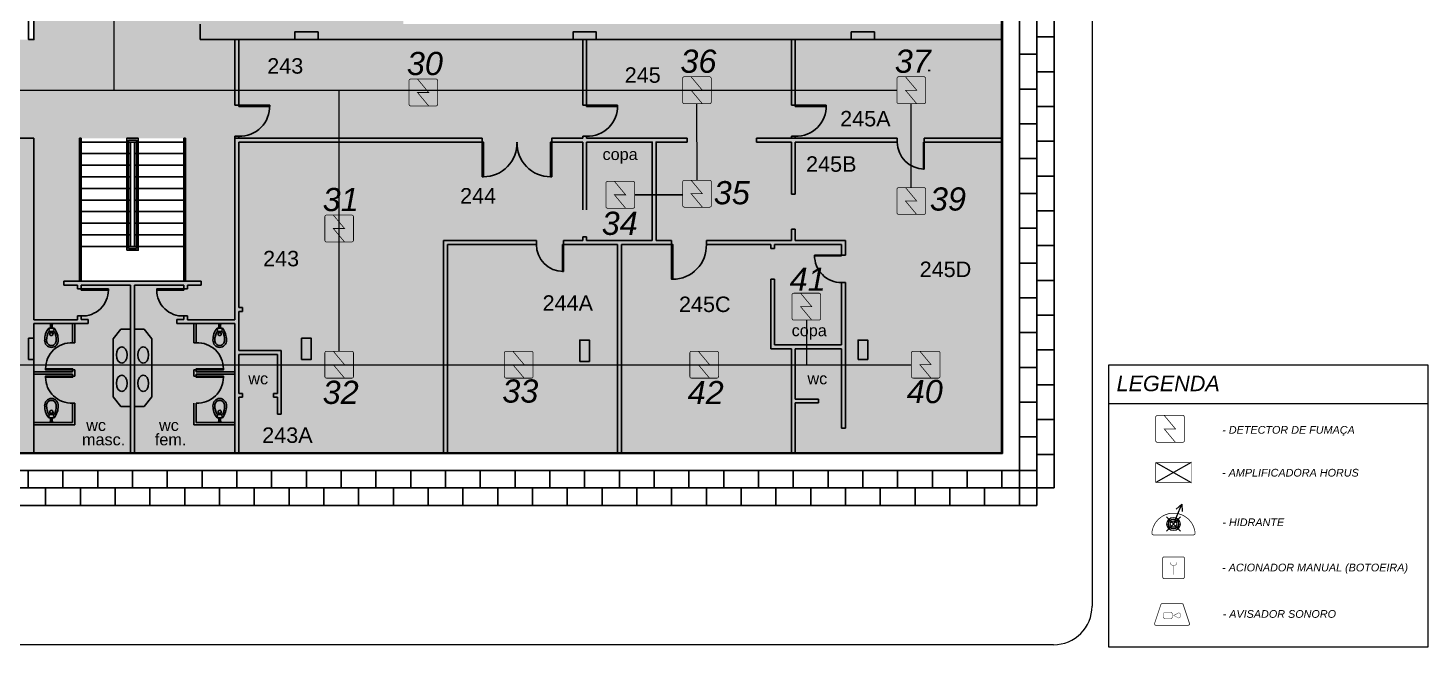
# Model space of a CAD drawing. Header units: metres. Extents: x -331 to 2982, y 362 to 2539.
# Drawn here: x 845.1 to 881.33, y 1847.51 to 1863.52 of the extents above; entities that cross this region are included whole.
import ezdxf
from ezdxf.enums import TextEntityAlignment as Align

# ---------------------------------------------------------------- set-up
doc = ezdxf.new("R2010")
doc.units = ezdxf.units.M
doc.layers.get('0').update_dxf_attribs({"color": 251})
doc.layers.add('_corredores', color=251, linetype='Continuous', plot=False)
doc.layers.add('_salas', color=251, linetype='Continuous', plot=False)
for name, color, linetype in [('ALV', 251, 'Continuous'), ('CX', 251, 'Continuous'), ('Det', 251, 'Continuous'), ('DET. FUMAÇA', 1, 'Continuous'), ('Div', 251, 'Continuous'), ('Est', 251, 'Continuous'), ('Mob', 251, 'Continuous'), ('Pis', 251, 'Continuous'), ('SALAS NOVAS', 7, 'Continuous'), ('Texto_Salas', 251, 'Continuous'), ('vid', 251, 'Continuous'), ('vis', 251, 'Continuous')]:
    doc.layers.add(name, color=color, linetype=linetype)
doc.layers.add('EL-PONTOS', color=251, linetype='Continuous', lineweight=30)
doc.styles.add('DESTAQUE', font='arial.ttf', dxfattribs={"height": 0.4})
doc.styles.get("Standard").update_dxf_attribs({"font": 'arial.ttf', "height": 0.3})
doc.styles.add('X3G_ENTITY_1416B919', font='arial.ttf', dxfattribs={"height": 0.6})
doc.styles.add('X3G_ENTITY_1416B923', font='arial.ttf', dxfattribs={"height": 0.6})
doc.styles.add('X3G_ENTITY_1416B92D', font='arial.ttf', dxfattribs={"height": 0.6})
doc.styles.add('X3G_ENTITY_1416B937', font='arial.ttf', dxfattribs={"height": 0.6})
doc.styles.add('X3G_ENTITY_1416B941', font='arial.ttf', dxfattribs={"height": 0.6})
doc.styles.add('X3G_ENTITY_1416B94B', font='arial.ttf', dxfattribs={"height": 0.6})
doc.styles.add('X3G_ENTITY_1416B955', font='arial.ttf', dxfattribs={"height": 0.6})
doc.styles.add('X3G_ENTITY_1416B95F', font='arial.ttf', dxfattribs={"height": 0.6})
doc.styles.add('X3G_ENTITY_1416B969', font='arial.ttf', dxfattribs={"height": 0.6})
doc.styles.add('X3G_ENTITY_1416B97D', font='arial.ttf', dxfattribs={"height": 0.6})
doc.styles.add('X3G_ENTITY_1416B987', font='arial.ttf', dxfattribs={"height": 0.6})
doc.styles.add('X3G_ENTITY_1416B991', font='arial.ttf', dxfattribs={"height": 0.6})

# ---------------------------------------------------------------- blocks, each defined once
blk = doc.blocks.new('Detector de fumaça')
at = {"layer": 'DET. FUMAÇA', "linetype": 'Continuous', "lineweight": 15, "const_width": 0.0187}
blk.add_lwpolyline([(774.599, 539.816), (775.249, 539.816, -0.414214), (775.296, 539.769), (775.296, 539.167, -0.414214), (775.249, 539.12), (774.599, 539.12, -0.414214), (774.553, 539.167), (774.553, 539.769, -0.414214)], format="xyb", close=True, dxfattribs=at)
blk.add_lwpolyline([(774.773, 539.816), (775.064, 539.468), (774.773, 539.468), (775.064, 539.12)], dxfattribs=at)
blk = doc.blocks.new('VASO')
at = {"layer": 'Mob'}
for p, q in [((302.351, 172.465), (302.38, 172.465)), ((302.38, 172.465), (302.38, 172.383)), ((302.411, 172.354), (302.411, 172.494)), ((302.499, 172.354), (302.499, 172.494)), ((302.619, 172.464), (302.609, 172.464)), ((302.619, 172.424), (302.619, 172.464)), ((302.351, 172.383), (302.38, 172.383)), ((302.599, 172.444), (302.499, 172.444)), ((302.599, 172.404), (302.499, 172.404)), ((302.599, 172.444), (302.599, 172.455)), ((302.599, 172.404), (302.599, 172.444)), ((302.599, 172.404), (302.599, 172.393)), ((302.619, 172.383), (302.609, 172.383)), ((302.619, 172.424), (302.619, 172.383))]:
    blk.add_line(p, q, dxfattribs=at)
for centre in [(302.453, 172.486), (302.453, 172.362)]:
    blk.add_circle(centre, 0.00707, dxfattribs=at)
for centre, radius, start, end in [((302.178, 172.42), 0.179, 86.6811, 178.7962), ((302.178, 172.42), 0.129, 86.6811, 178.7962), ((302.205, 172.134), 0.464, 50.6979, 92.0637), ((302.205, 172.134), 0.414, 60.1325, 92.0637), ((302.349, 172.422), 0.043, 86.6811, 178.7962), ((302.609, 172.455), 0.00935, 90, 180), ((302.178, 172.427), 0.179, 181.2038, 273.3189), ((302.178, 172.427), 0.129, 181.2038, 273.3189), ((302.205, 172.713), 0.464, 267.9363, 309.3021), ((302.205, 172.713), 0.414, 267.9363, 299.8675), ((302.349, 172.426), 0.043, 181.2038, 273.3189), ((302.609, 172.393), 0.00935, 180, 270)]:
    blk.add_arc(centre, radius, start, end, dxfattribs=at)

msp = doc.modelspace()

# ---------------------------------------------------------------- hatches: boundary and pattern name
at = {"layer": '_corredores', "transparency": 33554508}
h = msp.add_hatch(color=256, dxfattribs=at)
h.dxf.hatch_style = 1
h.paths.add_polyline_path([(851.609, 1924.544), (870.379, 1924.544), (870.379, 1926.38), (870.189, 1926.38), (870.189, 1926.577), (870.003, 1926.764), (866.304, 1926.765), (866.288, 1926.731), (866.184, 1926.814), (865.422, 1927.574), (863.994, 1927.574), (862.566, 1927.574), (861.756, 1926.765), (861.72, 1926.765), (861.716, 1926.764), (861.703, 1926.763), (861.685, 1926.763), (858.091, 1926.765), (857.744, 1926.418), (857.397, 1926.765), (853.804, 1926.765), (853.788, 1926.731), (853.684, 1926.814), (852.922, 1927.574), (851.494, 1927.574), (849.748, 1927.574), (849.748, 1926.814), (849.608, 1926.814), (849.608, 1929.894), (841.234, 1929.894), (841.234, 1928.054), (840.474, 1928.054), (840.474, 1927.096), (840.756, 1926.814), (840.374, 1926.432), (840.042, 1926.765), (836.434, 1926.765), (836.419, 1926.731), (836.314, 1926.814), (835.553, 1927.574), (834.124, 1927.574), (832.696, 1927.574), (831.886, 1926.765), (831.85, 1926.765), (831.847, 1926.764), (831.833, 1926.763), (831.815, 1926.763), (828.221, 1926.765), (827.874, 1926.418), (827.528, 1926.765), (823.934, 1926.765), (823.918, 1926.731), (823.814, 1926.814), (823.052, 1927.574), (821.624, 1927.574), (820.195, 1927.574), (819.385, 1926.765), (819.35, 1926.765), (819.346, 1926.764), (819.333, 1926.763), (819.315, 1926.763), (815.721, 1926.765), (815.374, 1926.418), (815.027, 1926.765), (811.434, 1926.765), (811.418, 1926.731), (811.314, 1926.814), (810.552, 1927.574), (809.124, 1927.574), (807.695, 1927.574), (806.886, 1926.765), (806.85, 1926.765), (806.846, 1926.764), (806.833, 1926.763), (806.815, 1926.763), (803.221, 1926.765), (802.874, 1926.418), (802.527, 1926.765), (798.934, 1926.765), (798.918, 1926.731), (798.814, 1926.814), (798.052, 1927.574), (796.624, 1927.574), (795.195, 1927.574), (794.386, 1926.765), (794.35, 1926.765), (794.346, 1926.764), (794.333, 1926.763), (794.315, 1926.763), (790.721, 1926.765), (790.374, 1926.418), (790.027, 1926.765), (786.434, 1926.765), (786.418, 1926.731), (786.314, 1926.814), (785.552, 1927.574), (784.124, 1927.574), (782.696, 1927.574), (781.886, 1926.765), (781.85, 1926.765), (781.846, 1926.764), (781.833, 1926.763), (781.815, 1926.763), (778.221, 1926.765), (777.874, 1926.418), (777.527, 1926.765), (773.934, 1926.765), (773.918, 1926.731), (773.814, 1926.814), (773.052, 1927.574), (771.624, 1927.574), (770.196, 1927.574), (769.386, 1926.765), (769.35, 1926.765), (769.347, 1926.764), (769.333, 1926.763), (769.315, 1926.763), (765.615, 1926.764), (765.429, 1926.577), (765.429, 1926.38), (765.239, 1926.38), (765.239, 1924.544), (770.084, 1924.544), (770.084, 1914.631), (770.394, 1914.631), (770.394, 1905.511), (765.009, 1905.511), (765.009, 1910.811), (763.809, 1910.811), (763.809, 1905.511), (755.909, 1905.511), (755.909, 1910.811), (754.809, 1910.811), (754.809, 1905.511), (746.059, 1905.511), (746.059, 1901.896), (748.429, 1901.896), (748.429, 1903.596), (748.029, 1903.596), (748.029, 1903.796), (754.454, 1903.796), (754.454, 1903.596), (754.129, 1903.596), (754.129, 1901.896), (754.454, 1901.896), (754.454, 1901.696), (754.454, 1901.171), (757.954, 1901.171), (757.954, 1903.571), (757.954, 1903.771), (768.009, 1903.771), (768.009, 1903.751), (768.814, 1903.751), (768.814, 1895.791), (767.984, 1895.791), (767.984, 1895.771), (762.344, 1895.771), (761.069, 1895.771), (761.069, 1893.046), (754.154, 1893.046), (752.479, 1893.046), (752.479, 1860.521), (752.479, 1859.096), (752.479, 1857.621), (754.079, 1857.621), (754.079, 1860.546), (753.904, 1860.546), (753.904, 1863.421), (754.169, 1863.421), (754.169, 1887.631), (760.804, 1887.631), (760.804, 1887.721), (768.909, 1887.721), (770.309, 1887.721), (771.909, 1887.721), (773.009, 1887.721), (775.859, 1887.721), (775.859, 1886.621), (777.159, 1886.621), (777.159, 1887.721), (788.759, 1887.721), (788.759, 1886.621), (790.059, 1886.621), (790.059, 1887.721), (802.309, 1887.721), (804.009, 1887.721), (844.959, 1887.721), (844.959, 1887.896), (845.259, 1887.896), (845.259, 1887.543), (845.259, 1863.221), (807.109, 1863.221), (807.109, 1860.671), (807.109, 1860.571), (806.556, 1860.571), (806.556, 1858.751), (806.556, 1855.871), (806.556, 1855.143), (807.956, 1855.143), (807.956, 1857.121), (809.134, 1857.121), (809.134, 1860.671), (845.259, 1860.671), (845.259, 1855.977), (846.384, 1855.977), (846.384, 1856.871), (846.034, 1856.871), (846.034, 1856.971), (846.434, 1856.971), (846.434, 1860.671), (849.184, 1860.671), (849.184, 1856.971), (849.584, 1856.971), (849.584, 1856.871), (849.234, 1856.871), (849.234, 1855.977), (850.459, 1855.977), (850.459, 1860.671), (859.459, 1860.671), (859.459, 1863.221), (849.559, 1863.221), (849.559, 1888.221), (849.659, 1888.221), (849.659, 1887.721), (854.289, 1887.721), (854.289, 1895.621), (859.259, 1895.621), (859.259, 1905.521), (857.359, 1905.521), (857.359, 1905.621), (858.034, 1905.621), (858.034, 1908.221), (853.709, 1908.221), (853.709, 1908.184), (853.609, 1908.184), (853.609, 1910.121), (850.859, 1910.121), (850.86, 1912.861), (849.659, 1912.861), (849.659, 1908.921), (852.409, 1908.921), (852.409, 1903.771), (852.409, 1895.701), (852.409, 1890.371), (849.559, 1890.371), (849.559, 1908.921), (849.559, 1912.961), (852.259, 1912.961), (852.259, 1914.631), (851.609, 1914.631)])
h.paths.add_polyline_path([(845.929, 1914.631), (846.006, 1914.631), (846.006, 1905.511), (844.999, 1905.511), (844.999, 1909.911), (845.009, 1910.811), (843.809, 1910.811), (843.809, 1905.511), (835.009, 1905.511), (835.009, 1910.811), (833.809, 1910.811), (833.809, 1905.511), (825.009, 1905.511), (825.009, 1910.811), (823.809, 1910.811), (823.809, 1905.511), (815.009, 1905.511), (815.009, 1910.811), (813.809, 1910.811), (813.809, 1905.511), (805.009, 1905.511), (805.009, 1910.811), (803.809, 1910.811), (803.809, 1905.511), (795.009, 1905.511), (795.009, 1910.811), (793.809, 1910.811), (793.809, 1905.511), (785.009, 1905.511), (785.009, 1910.811), (783.809, 1910.811), (783.809, 1905.511), (775.009, 1905.511), (775.009, 1910.811), (773.979, 1910.811), (773.979, 1905.511), (773.194, 1905.511), (773.194, 1914.631), (773.124, 1914.631), (773.124, 1920.111), (775.144, 1920.111), (775.144, 1921.611), (775.124, 1921.611), (775.124, 1922.031), (773.624, 1922.031), (773.624, 1921.611), (773.164, 1921.611), (773.164, 1924.544), (845.929, 1924.543), (845.929, 1921.611), (845.469, 1921.611), (845.469, 1922.031), (843.969, 1922.031), (843.969, 1921.611), (843.949, 1920.111), (845.929, 1920.111)], flags=16)
h.paths.add_polyline_path([(851.494, 1926.432), (851.112, 1926.814), (851.494, 1927.196), (851.876, 1926.814)], flags=16)
h.paths.add_polyline_path([(845.244, 1926.432), (844.862, 1926.814), (845.244, 1927.196), (845.626, 1926.814)], flags=16)
h.paths.add_polyline_path([(845.119, 1903.801), (845.119, 1895.821), (845.259, 1895.821), (845.259, 1890.321), (839.659, 1890.321), (775.859, 1890.321), (772.984, 1890.321), (772.984, 1895.791), (771.754, 1895.791), (771.754, 1903.746), (773.099, 1903.746), (773.099, 1903.801)], flags=16)
h.paths.add_polyline_path([(834.506, 1926.814), (834.124, 1926.432), (833.742, 1926.814), (834.124, 1927.196)], flags=16)
h.paths.add_polyline_path([(863.612, 1926.814), (863.994, 1927.196), (864.376, 1926.814), (863.994, 1926.432)], flags=16)
h.paths.add_polyline_path([(845.259, 1895.821), (845.259, 1890.321), (839.659, 1890.321), (775.859, 1890.321), (772.984, 1890.321), (772.984, 1895.821), (775.859, 1895.821), (839.659, 1895.821)], flags=0)
h.paths.add_polyline_path([(822.006, 1926.814), (821.624, 1926.432), (821.242, 1926.814), (821.624, 1927.196)], flags=16)
h.paths.add_polyline_path([(809.506, 1926.814), (809.124, 1926.432), (808.742, 1926.814), (809.124, 1927.196)], flags=16)
h.paths.add_polyline_path([(797.006, 1926.814), (796.624, 1926.432), (796.242, 1926.814), (796.624, 1927.196)], flags=16)
h.paths.add_polyline_path([(784.506, 1926.814), (784.124, 1926.432), (783.742, 1926.814), (784.124, 1927.196)], flags=16)
h.paths.add_polyline_path([(772.006, 1926.814), (771.624, 1926.432), (771.242, 1926.814), (771.624, 1927.196)], flags=16)
edge = h.paths.add_edge_path(flags=16)
edge.add_line((767.555, 1893.924), (767.408, 1893.821))
edge.add_line((767.408, 1893.821), (767.203, 1894.065))
edge.add_line((767.203, 1894.065), (766.309, 1893.171))
edge.add_arc((765.909, 1892.771), 0.565, -45, 45, ccw=False)
edge.add_line((766.309, 1892.372), (767.203, 1891.477))
edge.add_line((767.203, 1891.477), (767.408, 1891.721))
edge.add_line((767.408, 1891.721), (767.555, 1891.618))
edge.add_arc((765.909, 1892.771), 2.01, 35, 325, ccw=False)
at = {"layer": '_salas', "transparency": 33554559}
h = msp.add_hatch(color=256, dxfattribs=at)
h.dxf.hatch_style = 1
h.paths.add_polyline_path([(850.459, 1855.977), (849.234, 1855.977), (849.234, 1856.871), (849.584, 1856.871), (849.584, 1856.971), (846.034, 1856.971), (846.034, 1856.871), (846.384, 1856.871), (846.384, 1855.977), (845.259, 1855.977), (845.259, 1852.511), (850.459, 1852.511)])
h.paths.add_polyline_path([(870.319, 1863.221), (859.459, 1863.221), (859.459, 1860.671), (850.459, 1860.671), (850.459, 1855.977), (850.459, 1852.511), (870.319, 1852.511)])
h.paths.add_polyline_path([(854.819, 1871.071), (866.984, 1871.071), (866.984, 1871.771), (854.819, 1871.771), (854.819, 1879.171), (866.984, 1879.171), (866.984, 1879.871), (854.819, 1879.871), (854.819, 1887.321), (870.319, 1887.321), (870.319, 1887.721), (849.659, 1887.721), (849.659, 1888.221), (849.559, 1888.221), (849.559, 1863.221), (859.459, 1863.221), (870.319, 1863.221), (870.319, 1863.621), (854.819, 1863.621)])
h.paths.add_polyline_path([(845.259, 1860.671), (809.134, 1860.671), (809.134, 1857.121), (807.956, 1857.121), (807.956, 1855.143), (806.556, 1855.143), (806.556, 1855.871), (802.709, 1855.871), (802.709, 1852.511), (845.259, 1852.511), (845.259, 1855.977)])
h.paths.add_polyline_path([(802.709, 1858.751), (806.556, 1858.751), (806.556, 1859.746), (794.809, 1859.746), (794.809, 1866.521), (794.609, 1866.521), (794.609, 1850.721), (794.809, 1850.721), (794.809, 1852.511), (802.709, 1852.511), (802.709, 1855.871)])

# ---------------------------------------------------------------- linework, layer by layer
at = {"color": 1, "lineweight": 0, "true_color": 0xe60000}
for p, q in [((874.748, 1850.689), (874.96, 1851.206)), ((874.96, 1851.206), (874.817, 1851.074)), ((874.96, 1851.206), (874.969, 1851.012)), ((874.564, 1850.873), (874.932, 1850.504)), ((874.932, 1850.873), (874.564, 1850.504))]:
    msp.add_line(p, q, dxfattribs=at)
at = {"color": 1, "lineweight": 0, "true_color": 0xe60000, "const_width": 0.0187}
for points in [[(874.226, 1850.408), (875.27, 1850.408, 0.435311), (875.307, 1850.448, 0.930949), (874.188, 1850.448, 0.435311)], [(874.507, 1849.839), (874.993, 1849.839, -0.414214), (875.03, 1849.801), (875.03, 1849.315, -0.414214), (874.993, 1849.278), (874.507, 1849.278, -0.414214), (874.47, 1849.315), (874.47, 1849.801, -0.414214)], [(874.295, 1848.07), (875.126, 1848.07, 0.511918), (875.161, 1848.119), (874.999, 1848.605, 0.322823), (874.964, 1848.63), (874.457, 1848.63, 0.322823), (874.421, 1848.605), (874.259, 1848.119, 0.511918)]]:
    msp.add_lwpolyline(points, format="xyb", close=True, dxfattribs=at)
at = {"color": 1, "lineweight": 0, "true_color": 0xe60000, "const_width": 0.00935}
for points in [[(874.662, 1849.699), (874.664, 1849.68), (874.671, 1849.66), (874.678, 1849.648), (874.694, 1849.632), (874.702, 1849.626), (874.716, 1849.618), (874.728, 1849.614), (874.746, 1849.612), (874.755, 1849.612), (874.766, 1849.614), (874.786, 1849.619), (874.802, 1849.629), (874.816, 1849.641), (874.827, 1849.657), (874.834, 1849.672), (874.837, 1849.686), (874.838, 1849.694), (874.838, 1849.7)], [(874.75, 1849.375), (874.75, 1849.612)]]:
    msp.add_lwpolyline(points, dxfattribs=at)
for points in [[(874.516, 1848.409), (874.684, 1848.409), (874.721, 1848.372), (874.721, 1848.275), (874.684, 1848.237), (874.516, 1848.237), (874.479, 1848.275), (874.479, 1848.372)], [(874.918, 1848.275), (874.918, 1848.372), (874.885, 1848.392), (874.751, 1848.323), (874.885, 1848.255)]]:
    msp.add_lwpolyline(points, close=True, dxfattribs=at)
at = {"color": 1, "lineweight": 0, "true_color": 0xe60000}
for radius in [0.172, 0.129, 0.0841]:
    msp.add_circle((874.748, 1850.689), radius, dxfattribs=at)
at = {"layer": 'ALV', "color": 251}
for p, q in [((849.559, 1863.221), (849.559, 1863.621)), ((849.559, 1863.221), (870.299, 1863.221)), ((859.459, 1861.521), (859.459, 1863.221)), ((859.559, 1861.491), (859.559, 1863.221)), ((845.259, 1860.671), (840.229, 1860.671)), ((845.259, 1860.671), (845.259, 1855.971)), ((845.259, 1855.971), (845.259, 1860.671)), ((850.459, 1860.671), (850.459, 1855.971)), ((850.459, 1860.671), (854.059, 1860.671)), ((854.059, 1860.671), (850.459, 1860.671)), ((850.459, 1860.671), (850.459, 1855.971)), ((850.559, 1860.571), (850.559, 1856.289)), ((854.059, 1860.571), (850.559, 1860.571)), ((850.559, 1856.289), (850.559, 1860.571)), ((850.559, 1860.571), (854.059, 1860.571)), ((855.859, 1860.671), (854.059, 1860.671)), ((854.059, 1860.571), (855.959, 1860.571)), ((854.959, 1860.671), (855.859, 1860.671)), ((854.959, 1860.571), (855.959, 1860.571)), ((855.859, 1860.671), (856.859, 1860.671)), ((856.859, 1860.671), (855.859, 1860.671)), ((856.859, 1860.571), (855.959, 1860.571)), ((855.959, 1860.571), (856.859, 1860.571)), ((856.859, 1860.571), (856.859, 1860.671)), ((856.859, 1860.571), (856.859, 1860.671)), ((859.459, 1860.671), (858.659, 1860.671)), ((859.459, 1860.671), (859.459, 1860.721)), ((859.459, 1858.821), (859.459, 1860.571)), ((859.559, 1860.671), (859.559, 1860.721)), ((862.159, 1860.671), (859.559, 1860.671)), ((859.559, 1858.821), (859.559, 1860.571)), ((859.559, 1860.571), (861.259, 1860.571)), ((864.859, 1860.571), (864.859, 1859.221)), ((864.859, 1860.571), (864.859, 1859.221)), ((864.959, 1860.571), (864.959, 1859.221)), ((864.959, 1860.571), (864.959, 1859.221)), ((864.859, 1859.221), (864.959, 1859.221)), ((860.231, 1858.733), (860.131, 1858.733)), ((864.859, 1858.321), (864.859, 1858.021)), ((864.959, 1858.321), (864.859, 1858.321)), ((864.959, 1858.321), (864.959, 1858.021)), ((855.86, 1858.021), (855.859, 1852.511)), ((858.259, 1858.021), (855.86, 1858.021)), ((855.959, 1857.921), (855.959, 1857.821)), ((855.959, 1857.921), (858.259, 1857.921)), ((858.959, 1857.921), (858.959, 1858.021)), ((858.959, 1858.021), (859.459, 1858.021)), ((858.959, 1857.921), (860.359, 1857.921)), ((859.459, 1858.021), (859.459, 1858.121)), ((859.559, 1858.121), (859.459, 1858.121)), ((859.559, 1858.021), (859.559, 1858.121)), ((861.259, 1858.021), (859.559, 1858.021)), ((860.359, 1857.921), (860.359, 1852.511)), ((860.459, 1857.921), (860.459, 1852.511)), ((860.459, 1857.921), (861.759, 1857.921)), ((861.759, 1858.021), (861.359, 1858.021)), ((861.759, 1857.921), (861.759, 1858.021)), ((861.759, 1858.021), (861.759, 1857.921)), ((861.759, 1857.921), (861.759, 1858.021)), ((862.659, 1857.921), (862.659, 1858.021)), ((862.659, 1858.021), (864.859, 1858.021)), ((862.659, 1857.921), (862.659, 1858.021)), ((862.659, 1857.921), (864.326, 1857.921)), ((864.326, 1857.921), (864.326, 1857.821)), ((864.426, 1857.921), (866.159, 1857.921)), ((864.426, 1857.921), (864.426, 1857.821)), ((864.959, 1858.021), (866.259, 1858.021)), ((866.159, 1857.643), (866.159, 1857.921)), ((855.959, 1857.821), (855.959, 1852.511)), ((864.326, 1857.821), (864.426, 1857.821)), ((866.159, 1857.643), (866.259, 1857.643)), ((846.434, 1856.971), (846.034, 1856.971)), ((846.034, 1856.971), (846.034, 1856.871)), ((846.434, 1856.971), (846.034, 1856.971)), ((846.034, 1856.971), (846.034, 1856.871)), ((846.384, 1856.871), (846.034, 1856.871)), ((846.034, 1856.871), (846.384, 1856.871)), ((846.384, 1856.771), (846.384, 1856.871)), ((846.384, 1856.871), (846.384, 1856.771)), ((849.584, 1856.971), (846.434, 1856.971)), ((846.484, 1856.871), (846.484, 1856.771)), ((847.759, 1856.871), (846.484, 1856.871)), ((846.484, 1856.771), (846.484, 1856.871)), ((846.484, 1856.871), (847.759, 1856.871)), ((847.759, 1856.871), (847.759, 1852.531)), ((847.759, 1856.871), (847.759, 1852.531)), ((847.859, 1856.871), (847.859, 1852.531)), ((849.134, 1856.871), (847.859, 1856.871)), ((847.859, 1852.531), (847.859, 1856.871)), ((847.859, 1856.871), (849.134, 1856.871)), ((849.134, 1856.871), (849.134, 1856.771)), ((849.134, 1856.871), (849.134, 1856.771)), ((849.234, 1856.771), (849.234, 1856.871)), ((849.234, 1856.871), (849.584, 1856.871)), ((849.234, 1856.771), (849.234, 1856.871)), ((849.234, 1856.871), (849.584, 1856.871)), ((849.584, 1856.971), (849.584, 1856.871)), ((849.584, 1856.871), (849.584, 1856.971)), ((864.326, 1857.021), (864.326, 1855.221)), ((864.326, 1857.021), (864.426, 1857.021)), ((864.426, 1857.021), (864.426, 1855.321)), ((866.159, 1855.321), (866.159, 1856.933)), ((866.259, 1856.933), (866.159, 1856.933)), ((866.259, 1856.933), (866.259, 1853.171)), ((846.484, 1856.771), (846.384, 1856.771)), ((846.384, 1856.771), (846.484, 1856.771)), ((849.134, 1856.771), (849.234, 1856.771)), ((849.134, 1856.771), (849.234, 1856.771)), ((846.484, 1856.071), (846.384, 1856.071)), ((846.384, 1856.071), (846.384, 1855.971)), ((846.484, 1856.071), (846.384, 1856.071)), ((846.384, 1856.071), (846.384, 1855.971)), ((846.484, 1855.977), (846.484, 1856.071)), ((846.484, 1855.977), (846.484, 1856.071)), ((849.134, 1855.977), (849.134, 1856.071)), ((849.134, 1856.071), (849.234, 1856.071)), ((849.234, 1856.071), (849.134, 1856.071)), ((849.134, 1856.071), (849.134, 1855.977)), ((849.234, 1856.071), (849.234, 1855.971)), ((849.234, 1855.971), (849.234, 1856.071)), ((850.659, 1856.289), (850.559, 1856.289)), ((850.659, 1856.289), (850.559, 1856.289)), ((850.559, 1856.189), (850.559, 1855.178)), ((850.659, 1856.189), (850.559, 1856.189)), ((850.559, 1856.189), (850.659, 1856.189)), ((850.559, 1855.178), (850.559, 1856.189)), ((850.659, 1856.289), (850.659, 1856.189)), ((850.659, 1856.189), (850.659, 1856.289)), ((845.259, 1855.971), (846.384, 1855.971)), ((846.384, 1855.971), (845.259, 1855.971)), ((845.259, 1855.877), (846.659, 1855.877)), ((845.259, 1855.877), (845.259, 1852.531)), ((845.259, 1855.496), (845.259, 1855.877)), ((845.259, 1855.877), (846.659, 1855.877)), ((846.659, 1855.977), (846.484, 1855.977)), ((846.659, 1855.977), (846.484, 1855.977)), ((846.659, 1855.877), (846.659, 1855.977)), ((846.659, 1855.877), (846.659, 1855.977)), ((848.959, 1855.877), (848.959, 1855.977)), ((848.959, 1855.977), (849.134, 1855.977)), ((849.134, 1855.977), (848.959, 1855.977)), ((848.959, 1855.977), (848.959, 1855.877)), ((850.459, 1855.877), (848.959, 1855.877)), ((848.959, 1855.877), (850.459, 1855.877)), ((849.234, 1855.971), (850.459, 1855.971)), ((850.459, 1855.971), (849.234, 1855.971)), ((850.459, 1855.877), (850.459, 1852.531)), ((850.459, 1855.877), (850.459, 1852.531)), ((851.659, 1855.178), (850.559, 1855.178)), ((851.559, 1855.078), (850.559, 1855.078)), ((850.559, 1854.068), (850.559, 1855.078)), ((850.559, 1855.078), (851.559, 1855.078)), ((851.559, 1855.078), (851.559, 1854.068)), ((851.559, 1855.078), (851.559, 1854.068)), ((851.659, 1853.531), (851.659, 1855.178)), ((864.326, 1855.221), (864.859, 1855.221)), ((864.426, 1855.321), (866.159, 1855.321)), ((864.859, 1855.221), (864.859, 1852.511)), ((864.959, 1855.221), (866.159, 1855.221)), ((864.959, 1855.221), (864.959, 1853.921)), ((866.159, 1853.171), (866.159, 1855.221)), ((845.259, 1852.531), (845.259, 1854.946)), ((850.659, 1854.068), (850.559, 1854.068)), ((850.659, 1854.068), (850.559, 1854.068)), ((850.659, 1853.968), (850.559, 1853.968)), ((850.559, 1852.531), (850.559, 1853.968)), ((850.559, 1853.968), (850.659, 1853.968)), ((850.659, 1853.968), (850.659, 1854.068)), ((850.659, 1853.968), (850.659, 1854.068)), ((851.459, 1854.068), (851.459, 1853.968)), ((851.559, 1854.068), (851.459, 1854.068)), ((851.559, 1854.068), (851.459, 1854.068)), ((851.459, 1854.068), (851.459, 1853.968)), ((851.559, 1853.968), (851.459, 1853.968)), ((851.459, 1853.968), (851.559, 1853.968)), ((851.559, 1853.968), (851.559, 1853.531)), ((851.559, 1853.968), (851.559, 1853.531)), ((864.959, 1853.921), (865.559, 1853.921)), ((865.559, 1853.921), (865.559, 1853.821)), ((865.559, 1853.821), (864.959, 1853.821)), ((864.959, 1853.821), (864.959, 1852.511)), ((851.659, 1853.531), (851.559, 1853.531)), ((851.559, 1853.531), (851.659, 1853.531)), ((866.259, 1853.171), (866.159, 1853.171))]:
    msp.add_line(p, q, dxfattribs=at)
at = {"layer": 'ALV'}
for p, q in [((850.459, 1861.521), (850.459, 1863.221)), ((850.559, 1861.491), (850.559, 1863.221)), ((850.459, 1860.671), (850.459, 1860.721)), ((850.559, 1860.671), (850.559, 1860.721)), ((866.259, 1857.643), (866.259, 1858.021))]:
    msp.add_line(p, q, dxfattribs=at)
at = {"layer": 'ALV', "color": 251, "linetype": 'ByBlock'}
for p, q in [((863.959, 1860.671), (863.959, 1860.571)), ((863.959, 1860.671), (867.599, 1860.671)), ((863.959, 1860.571), (864.859, 1860.571)), ((864.959, 1860.571), (867.599, 1860.571)), ((868.299, 1860.671), (870.299, 1860.671)), ((870.299, 1860.671), (868.299, 1860.671)), ((868.299, 1860.671), (868.299, 1860.571)), ((868.299, 1860.571), (870.299, 1860.571)), ((868.299, 1860.571), (870.299, 1860.571)), ((858.959, 1858.021), (858.959, 1857.921))]:
    msp.add_line(p, q, dxfattribs=at)
at = {"layer": 'ALV', "color": 251, "linetype": 'ByBlock', "ltscale": 0.8}
for p, q in [((863.959, 1860.671), (863.959, 1860.571)), ((867.599, 1860.671), (867.599, 1860.571)), ((858.259, 1858.021), (858.259, 1857.921))]:
    msp.add_line(p, q, dxfattribs=at)
at = {"layer": 'ALV', "color": 251}
for points in [[(859.459, 1860.671), (858.659, 1860.671), (858.659, 1860.571), (859.459, 1860.571)], [(861.359, 1858.021), (861.359, 1860.571), (862.159, 1860.571), (862.159, 1860.671), (859.559, 1860.671)], [(859.559, 1860.571), (861.259, 1860.571), (861.259, 1858.021)]]:
    msp.add_lwpolyline(points, dxfattribs=at)
at = {"layer": 'CX', "color": 251, "ltscale": 0.8}
for p, q in [((868.279, 1859.871), (868.279, 1860.571)), ((868.279, 1860.571), (868.299, 1860.571)), ((868.279, 1859.871), (868.279, 1860.571)), ((868.299, 1860.571), (868.299, 1859.871)), ((868.299, 1860.571), (868.299, 1859.871)), ((868.299, 1859.871), (868.279, 1859.871)), ((868.299, 1859.871), (868.279, 1859.871)), ((858.939, 1857.221), (858.939, 1857.921)), ((858.939, 1857.921), (858.959, 1857.921)), ((858.939, 1857.221), (858.939, 1857.921)), ((858.959, 1857.921), (858.959, 1857.221)), ((858.959, 1857.921), (858.959, 1857.221)), ((866.159, 1857.643), (865.459, 1857.643)), ((865.459, 1857.623), (866.159, 1857.623)), ((866.159, 1857.643), (866.159, 1857.623)), ((858.959, 1857.221), (858.939, 1857.221)), ((858.959, 1857.221), (858.939, 1857.221))]:
    msp.add_line(p, q, dxfattribs=at)
at = {"layer": 'CX', "color": 251, "ltscale": 8}
for points in [[(850.559, 1861.491), (850.559, 1861.521), (851.359, 1861.521), (851.359, 1861.491)], [(859.559, 1861.491), (859.559, 1861.521), (860.359, 1861.521), (860.359, 1861.491)], [(864.959, 1861.491), (864.959, 1861.521), (865.759, 1861.521), (865.759, 1861.491)], [(856.859, 1860.571), (856.889, 1860.571), (856.889, 1859.671), (856.859, 1859.671)], [(858.659, 1860.571), (858.629, 1860.571), (858.629, 1859.671), (858.659, 1859.671)], [(861.759, 1857.921), (861.789, 1857.921), (861.789, 1857.021), (861.759, 1857.021)], [(846.484, 1856.771), (846.484, 1856.741), (847.184, 1856.741), (847.184, 1856.771)], [(849.134, 1856.771), (849.134, 1856.741), (848.434, 1856.741), (848.434, 1856.771)], [(846.259, 1854.677), (846.259, 1854.707), (845.559, 1854.707), (845.559, 1854.677)], [(849.459, 1854.677), (849.459, 1854.707), (850.159, 1854.707), (850.159, 1854.677)], [(846.259, 1854.517), (846.259, 1854.487), (845.559, 1854.487), (845.559, 1854.517)], [(849.459, 1854.517), (849.459, 1854.487), (850.159, 1854.487), (850.159, 1854.517)]]:
    msp.add_lwpolyline(points, close=True, dxfattribs=at)
for centre, radius, start, end in [((850.588, 1861.492), 0.771, 267.8389, 2.1611), ((859.588, 1861.492), 0.771, 267.8389, 2.1611), ((864.988, 1861.492), 0.771, 267.8389, 2.1611), ((856.889, 1860.542), 0.871, 270, 1.942), ((858.629, 1860.542), 0.871, 178.058, 270), ((861.789, 1857.892), 0.871, 270, 1.942), ((846.513, 1856.741), 0.671, 267.4911, 0), ((849.105, 1856.741), 0.671, 180, 272.5089), ((846.23, 1854.707), 0.671, 87.4911, 180), ((849.488, 1854.707), 0.671, 0, 92.5089), ((846.23, 1854.487), 0.671, 180, 272.5089), ((849.488, 1854.487), 0.671, 267.4911, 0)]:
    msp.add_arc(centre, radius, start, end, dxfattribs=at)
at = {"layer": 'CX', "color": 251, "ltscale": 0.8}
for centre, start in [((868.299, 1860.571), 180), ((858.959, 1857.921), 180), ((866.159, 1857.633), 179.1815)]:
    msp.add_arc(centre, 0.7, start, 270, dxfattribs=at)
at = {"layer": 'Det', "color": 251}
for p, q in [((870.759, 1895.771), (870.759, 1852.071)), ((871.209, 1895.771), (871.209, 1851.621)), ((871.659, 1895.771), (871.659, 1851.621)), ((871.209, 1863.291), (871.659, 1863.291)), ((870.759, 1862.841), (871.209, 1862.841)), ((871.209, 1862.391), (871.659, 1862.391)), ((870.759, 1861.941), (871.209, 1861.941)), ((871.209, 1861.491), (871.659, 1861.491)), ((870.759, 1861.041), (871.209, 1861.041)), ((871.209, 1860.591), (871.659, 1860.591)), ((870.759, 1860.141), (871.209, 1860.141)), ((871.209, 1859.691), (871.659, 1859.691)), ((870.759, 1859.241), (871.209, 1859.241)), ((871.209, 1858.791), (871.659, 1858.791)), ((870.759, 1858.341), (871.209, 1858.341)), ((871.209, 1857.891), (871.659, 1857.891)), ((870.759, 1857.441), (871.209, 1857.441)), ((871.209, 1856.991), (871.659, 1856.991)), ((870.759, 1856.541), (871.209, 1856.541)), ((871.209, 1856.091), (871.659, 1856.091)), ((870.759, 1855.641), (871.209, 1855.641)), ((871.209, 1855.191), (871.659, 1855.191)), ((870.759, 1854.741), (871.209, 1854.741)), ((871.209, 1854.291), (871.659, 1854.291)), ((870.759, 1853.841), (871.209, 1853.841)), ((870.759, 1853.391), (870.759, 1853.391)), ((871.209, 1853.391), (871.659, 1853.391)), ((870.759, 1852.941), (871.209, 1852.941)), ((870.759, 1852.491), (870.759, 1852.491)), ((871.209, 1852.491), (871.659, 1852.491)), ((870.759, 1852.071), (794.809, 1852.071)), ((845.109, 1851.621), (845.109, 1852.071)), ((846.009, 1851.621), (846.009, 1852.071)), ((846.909, 1851.621), (846.909, 1852.071)), ((847.809, 1851.621), (847.809, 1852.071)), ((848.709, 1851.621), (848.709, 1852.071)), ((849.609, 1851.621), (849.609, 1852.071)), ((850.509, 1851.621), (850.509, 1852.071)), ((851.409, 1851.621), (851.409, 1852.071)), ((851.859, 1852.071), (851.859, 1852.071)), ((852.309, 1851.621), (852.309, 1852.071)), ((852.759, 1852.071), (852.759, 1852.071)), ((853.209, 1851.621), (853.209, 1852.071)), ((853.659, 1852.071), (853.659, 1852.071)), ((854.109, 1851.621), (854.109, 1852.071)), ((854.559, 1852.071), (854.559, 1852.071)), ((855.009, 1851.621), (855.009, 1852.071)), ((855.459, 1852.071), (855.459, 1852.071)), ((855.909, 1851.621), (855.909, 1852.071)), ((856.359, 1852.071), (856.359, 1852.071)), ((856.809, 1851.621), (856.809, 1852.071)), ((857.259, 1852.071), (857.259, 1852.071)), ((857.709, 1851.621), (857.709, 1852.071)), ((858.159, 1852.071), (858.159, 1852.071)), ((858.609, 1851.621), (858.609, 1852.071)), ((859.059, 1852.071), (859.059, 1852.071)), ((859.509, 1851.621), (859.509, 1852.071)), ((859.959, 1852.071), (859.959, 1852.071)), ((860.409, 1851.621), (860.409, 1852.071)), ((860.859, 1852.071), (860.859, 1852.071)), ((861.309, 1851.621), (861.309, 1852.071)), ((861.759, 1852.071), (861.759, 1852.071)), ((862.209, 1851.621), (862.209, 1852.071)), ((862.659, 1852.071), (862.659, 1852.071)), ((863.109, 1851.621), (863.109, 1852.071)), ((863.559, 1852.071), (863.559, 1852.071)), ((864.009, 1851.621), (864.009, 1852.071)), ((864.459, 1852.071), (864.459, 1852.071)), ((864.909, 1851.621), (864.909, 1852.071)), ((865.359, 1852.071), (865.359, 1852.071)), ((865.809, 1851.621), (865.809, 1852.071)), ((866.259, 1852.071), (866.259, 1852.071)), ((866.709, 1851.621), (866.709, 1852.071)), ((867.159, 1852.071), (867.159, 1852.071)), ((867.609, 1851.621), (867.609, 1852.071)), ((868.059, 1852.071), (868.059, 1852.071)), ((868.509, 1851.621), (868.509, 1852.071)), ((868.959, 1852.071), (868.959, 1852.071)), ((869.409, 1851.621), (869.409, 1852.071)), ((869.859, 1852.071), (869.859, 1852.071)), ((870.309, 1851.621), (870.309, 1852.071)), ((870.759, 1852.071), (870.759, 1851.621)), ((870.759, 1852.071), (871.209, 1852.071)), ((870.759, 1851.621), (794.809, 1851.621)), ((845.559, 1851.171), (845.559, 1851.621)), ((846.459, 1851.171), (846.459, 1851.621)), ((847.359, 1851.171), (847.359, 1851.621)), ((848.259, 1851.171), (848.259, 1851.621)), ((849.159, 1851.171), (849.159, 1851.621)), ((850.059, 1851.171), (850.059, 1851.621)), ((850.959, 1851.171), (850.959, 1851.621)), ((851.859, 1851.171), (851.859, 1851.621)), ((852.759, 1851.171), (852.759, 1851.621)), ((853.659, 1851.171), (853.659, 1851.621)), ((854.559, 1851.171), (854.559, 1851.621)), ((855.459, 1851.171), (855.459, 1851.621)), ((856.359, 1851.171), (856.359, 1851.621)), ((857.259, 1851.171), (857.259, 1851.621)), ((858.159, 1851.171), (858.159, 1851.621)), ((859.059, 1851.171), (859.059, 1851.621)), ((859.959, 1851.171), (859.959, 1851.621)), ((860.859, 1851.171), (860.859, 1851.621)), ((861.759, 1851.171), (861.759, 1851.621)), ((862.659, 1851.171), (862.659, 1851.621)), ((863.559, 1851.171), (863.559, 1851.621)), ((864.459, 1851.171), (864.459, 1851.621)), ((865.359, 1851.171), (865.359, 1851.621)), ((866.259, 1851.171), (866.259, 1851.621)), ((867.159, 1851.171), (867.159, 1851.621)), ((868.059, 1851.171), (868.059, 1851.621)), ((868.959, 1851.171), (868.959, 1851.621)), ((869.859, 1851.171), (869.859, 1851.621)), ((870.759, 1851.171), (870.759, 1851.621)), ((871.209, 1851.621), (870.759, 1851.621)), ((870.759, 1851.591), (870.759, 1851.591)), ((871.209, 1851.171), (871.209, 1851.621)), ((871.209, 1851.621), (871.659, 1851.621)), ((871.209, 1851.171), (794.809, 1851.171))]:
    msp.add_line(p, q, dxfattribs=at)
at = {"layer": 'Div', "color": 230, "linetype": 'Continuous', "lineweight": 0}
for p, q in [((872.641, 1895.515), (872.641, 1848.565)), ((871.641, 1847.565), (787.641, 1847.565))]:
    msp.add_line(p, q, dxfattribs=at)
at = {"layer": 'Div', "color": 150, "linetype": 'Continuous', "lineweight": 0}
for p, q in [((847.327, 1892.679), (847.327, 1861.912)), ((820.381, 1861.912), (867.59, 1861.912)), ((853.156, 1855.158), (853.156, 1861.912)), ((862.418, 1859.58), (862.414, 1861.564)), ((867.962, 1859.393), (867.962, 1861.564)), ((865.247, 1855.965), (865.247, 1854.81)), ((843.857, 1854.81), (867.965, 1854.81))]:
    msp.add_line(p, q, dxfattribs=at)
at = {"layer": 'Div', "lineweight": 0}
for p, q in [((864.859, 1861.521), (864.859, 1863.221)), ((864.959, 1861.521), (864.959, 1863.221)), ((868.449, 1862.421), (868.399, 1862.421)), ((850.459, 1861.521), (850.559, 1861.521)), ((859.459, 1861.521), (859.559, 1861.521)), ((864.859, 1861.521), (864.959, 1861.521)), ((850.459, 1860.671), (850.459, 1860.721)), ((850.559, 1860.721), (850.459, 1860.721)), ((850.559, 1860.671), (850.559, 1860.721)), ((859.459, 1860.671), (859.459, 1860.721)), ((859.559, 1860.721), (859.459, 1860.721)), ((859.559, 1860.671), (859.559, 1860.721)), ((864.859, 1860.671), (864.859, 1860.721)), ((864.959, 1860.721), (864.859, 1860.721)), ((864.959, 1860.671), (864.959, 1860.721)), ((846.259, 1855.877), (846.259, 1855.377)), ((846.319, 1855.877), (846.319, 1855.377)), ((849.399, 1855.877), (849.399, 1855.377)), ((849.459, 1855.877), (849.459, 1855.377)), ((846.259, 1854.677), (846.259, 1854.627)), ((846.319, 1854.677), (846.319, 1854.517)), ((849.399, 1854.677), (849.399, 1854.517)), ((849.459, 1854.677), (849.459, 1854.627)), ((846.259, 1854.567), (846.259, 1854.517)), ((849.459, 1854.567), (849.459, 1854.517)), ((846.259, 1853.817), (846.259, 1853.317)), ((846.319, 1853.817), (846.319, 1853.257)), ((849.399, 1853.817), (849.399, 1853.257)), ((849.459, 1853.817), (849.459, 1853.317)), ((846.319, 1853.257), (845.259, 1853.257)), ((846.259, 1853.317), (845.319, 1853.317)), ((849.399, 1853.257), (850.459, 1853.257)), ((849.519, 1853.317), (850.459, 1853.317))]:
    msp.add_line(p, q, dxfattribs=at)
at = {"layer": 'Div', "color": 251}
for p, q in [((864.859, 1861.521), (864.859, 1863.221)), ((864.959, 1861.521), (864.959, 1863.221)), ((868.449, 1862.421), (868.399, 1862.421)), ((850.459, 1861.521), (850.559, 1861.521)), ((859.459, 1861.521), (859.559, 1861.521)), ((864.859, 1861.521), (864.959, 1861.521)), ((850.459, 1860.671), (850.459, 1860.721)), ((850.559, 1860.721), (850.459, 1860.721)), ((850.559, 1860.671), (850.559, 1860.721)), ((859.459, 1860.671), (859.459, 1860.721)), ((859.559, 1860.721), (859.459, 1860.721)), ((859.559, 1860.671), (859.559, 1860.721)), ((864.859, 1860.671), (864.859, 1860.721)), ((864.959, 1860.721), (864.859, 1860.721)), ((864.959, 1860.671), (864.959, 1860.721)), ((846.259, 1855.877), (846.259, 1855.377)), ((846.319, 1855.877), (846.319, 1855.377)), ((849.399, 1855.877), (849.399, 1855.377)), ((849.459, 1855.877), (849.459, 1855.377)), ((846.259, 1854.677), (846.259, 1854.627)), ((846.319, 1854.677), (846.319, 1854.517)), ((849.399, 1854.677), (849.399, 1854.517)), ((849.459, 1854.677), (849.459, 1854.627)), ((846.259, 1854.567), (846.259, 1854.517)), ((849.459, 1854.567), (849.459, 1854.517)), ((846.259, 1853.817), (846.259, 1853.317)), ((846.319, 1853.817), (846.319, 1853.257)), ((849.399, 1853.817), (849.399, 1853.257)), ((849.459, 1853.817), (849.459, 1853.317)), ((846.319, 1853.257), (845.259, 1853.257)), ((846.259, 1853.317), (845.319, 1853.317)), ((849.399, 1853.257), (850.459, 1853.257)), ((849.519, 1853.317), (850.459, 1853.317))]:
    msp.add_line(p, q, dxfattribs=at)
at = {"layer": 'Div', "color": 150}
msp.add_line((860.803, 1859.205), (862.046, 1859.205), dxfattribs=at)
at = {"layer": 'Div', "lineweight": 0, "ltscale": 0.8}
for p, q in [((846.319, 1855.377), (846.259, 1855.377)), ((849.399, 1855.377), (849.459, 1855.377)), ((846.259, 1854.627), (845.259, 1854.627)), ((846.319, 1854.677), (846.259, 1854.677)), ((849.399, 1854.677), (849.459, 1854.677)), ((849.459, 1854.627), (850.459, 1854.627)), ((846.259, 1854.567), (845.259, 1854.567)), ((846.319, 1854.517), (846.259, 1854.517)), ((849.399, 1854.517), (849.459, 1854.517)), ((849.459, 1854.567), (850.459, 1854.567)), ((846.319, 1853.817), (846.259, 1853.817)), ((846.259, 1853.317), (845.259, 1853.317)), ((846.259, 1853.317), (845.319, 1853.317)), ((849.459, 1853.317), (850.459, 1853.317)), ((849.519, 1853.317), (850.459, 1853.317))]:
    msp.add_line(p, q, dxfattribs=at)
at = {"layer": 'Div', "color": 251, "ltscale": 0.8}
for p, q in [((846.319, 1855.377), (846.259, 1855.377)), ((849.399, 1855.377), (849.459, 1855.377)), ((846.259, 1854.627), (845.259, 1854.627)), ((846.319, 1854.677), (846.259, 1854.677)), ((849.399, 1854.677), (849.459, 1854.677)), ((849.459, 1854.627), (850.459, 1854.627)), ((846.259, 1854.567), (845.259, 1854.567)), ((846.319, 1854.517), (846.259, 1854.517)), ((849.399, 1854.517), (849.459, 1854.517)), ((849.459, 1854.567), (850.459, 1854.567)), ((846.319, 1853.817), (846.259, 1853.817)), ((846.259, 1853.317), (845.259, 1853.317)), ((846.259, 1853.317), (845.319, 1853.317)), ((849.459, 1853.317), (850.459, 1853.317)), ((849.519, 1853.317), (850.459, 1853.317))]:
    msp.add_line(p, q, dxfattribs=at)
at = {"layer": 'Div', "color": 182, "linetype": 'Continuous', "lineweight": 0}
for p, q in [((874.287, 1852.276), (875.205, 1851.764)), ((875.205, 1852.276), (874.287, 1851.764))]:
    msp.add_line(p, q, dxfattribs=at)
at = {"layer": 'Div', "color": 182, "linetype": 'Continuous', "lineweight": 0, "const_width": 0.0168}
msp.add_lwpolyline([(874.287, 1852.276), (875.205, 1852.276), (875.205, 1851.764), (874.287, 1851.764)], close=True, dxfattribs=at)
at = {"layer": 'Div', "color": 230, "linetype": 'Continuous', "lineweight": 0}
msp.add_arc((871.641, 1848.565), 1, 270, 0, dxfattribs=at)
at = {"layer": 'EL-PONTOS', "color": 18, "linetype": 'Continuous', "lineweight": 0, "true_color": 0x000000}
msp.add_line((873.077, 1853.809), (881.334, 1853.809), dxfattribs=at)
msp.add_lwpolyline([(873.077, 1854.807), (881.334, 1854.807), (881.334, 1847.507), (873.077, 1847.507)], close=True, dxfattribs=at)
at = {"layer": 'Est', "color": 251}
for points in [[(845.119, 1863.221), (845.119, 1863.771), (845.259, 1863.771), (845.259, 1863.221)], [(852.609, 1863.221), (852.009, 1863.221), (852.009, 1863.421), (852.609, 1863.421)], [(859.809, 1863.221), (859.209, 1863.221), (859.209, 1863.421), (859.809, 1863.421)], [(867.009, 1863.221), (866.409, 1863.221), (866.409, 1863.421), (867.009, 1863.421)], [(845.119, 1854.946), (845.119, 1855.496), (845.259, 1855.496), (845.259, 1854.946)], [(852.184, 1854.946), (852.184, 1855.496), (852.434, 1855.496), (852.434, 1854.946)], [(859.384, 1854.896), (859.384, 1855.446), (859.634, 1855.446), (859.634, 1854.896)], [(866.584, 1854.946), (866.584, 1855.446), (866.834, 1855.446), (866.834, 1854.946)]]:
    msp.add_lwpolyline(points, close=True, dxfattribs=at)
at = {"layer": 'Mob', "color": 251, "linetype": 'ByBlock', "ltscale": 0.8}
for p, q in [((847.508, 1855.73), (847.309, 1855.477)), ((847.759, 1855.73), (847.508, 1855.73)), ((847.859, 1855.73), (848.11, 1855.73)), ((848.11, 1855.73), (848.309, 1855.477)), ((847.309, 1855.477), (847.309, 1853.983)), ((848.309, 1855.477), (848.309, 1853.983)), ((847.508, 1853.73), (847.309, 1853.983)), ((848.11, 1853.73), (848.309, 1853.983)), ((847.759, 1853.73), (847.508, 1853.73)), ((847.859, 1853.73), (848.11, 1853.73))]:
    msp.add_line(p, q, dxfattribs=at)
at = {"layer": 'Mob', "color": 251, "linetype": 'ByBlock', "extrusion": (0, 0, -1)}
for centre in [(847.532, 1855.062), (847.532, 1854.329)]:
    msp.add_ellipse(centre, major_axis=(0, -0.21), ratio=0.666667, dxfattribs=at)
at = {"layer": 'Mob', "color": 251, "linetype": 'ByBlock'}
for centre in [(848.086, 1855.062), (848.086, 1854.329)]:
    msp.add_ellipse(centre, major_axis=(0, -0.21), ratio=0.666667, dxfattribs=at)
at = {"layer": 'Pis', "color": 251, "ltscale": 0.8}
for p, q in [((847.659, 1860.571), (846.484, 1860.571)), ((847.759, 1860.571), (847.709, 1860.571)), ((847.759, 1857.871), (847.759, 1860.571)), ((847.759, 1860.571), (847.859, 1860.571)), ((847.859, 1860.571), (847.909, 1860.571)), ((847.859, 1860.571), (847.859, 1857.871)), ((849.134, 1860.571), (847.959, 1860.571)), ((847.659, 1860.271), (846.484, 1860.271)), ((847.759, 1860.271), (847.709, 1860.271)), ((847.909, 1860.271), (847.859, 1860.271)), ((849.134, 1860.271), (847.959, 1860.271)), ((847.659, 1859.971), (846.484, 1859.971)), ((847.759, 1859.971), (847.709, 1859.971)), ((847.909, 1859.971), (847.859, 1859.971)), ((849.134, 1859.971), (847.959, 1859.971)), ((847.659, 1859.671), (846.484, 1859.671)), ((847.659, 1859.371), (846.484, 1859.371)), ((847.759, 1859.671), (847.709, 1859.671)), ((847.759, 1859.371), (847.709, 1859.371)), ((847.909, 1859.671), (847.859, 1859.671)), ((847.909, 1859.371), (847.859, 1859.371)), ((849.134, 1859.671), (847.959, 1859.671)), ((849.134, 1859.371), (847.959, 1859.371)), ((847.659, 1859.071), (846.484, 1859.071)), ((847.759, 1859.071), (847.709, 1859.071)), ((847.909, 1859.071), (847.859, 1859.071)), ((849.134, 1859.071), (847.959, 1859.071)), ((847.659, 1858.771), (846.484, 1858.771)), ((847.759, 1858.771), (847.709, 1858.771)), ((847.909, 1858.771), (847.859, 1858.771)), ((849.134, 1858.771), (847.959, 1858.771)), ((847.659, 1858.471), (846.484, 1858.471)), ((847.759, 1858.471), (847.709, 1858.471)), ((847.909, 1858.471), (847.859, 1858.471)), ((849.134, 1858.471), (847.959, 1858.471)), ((847.659, 1858.171), (846.484, 1858.171)), ((847.759, 1858.171), (847.709, 1858.171)), ((847.909, 1858.171), (847.859, 1858.171)), ((849.134, 1858.171), (847.959, 1858.171)), ((847.659, 1857.871), (846.484, 1857.871)), ((847.759, 1857.871), (847.709, 1857.871)), ((847.859, 1857.871), (847.759, 1857.871)), ((847.909, 1857.871), (847.859, 1857.871)), ((849.134, 1857.871), (847.959, 1857.871))]:
    msp.add_line(p, q, dxfattribs=at)
at = {"layer": 'vid', "color": 251, "linetype": 'ByBlock'}
for p, q in [((870.299, 1852.531), (870.299, 1895.771)), ((870.319, 1852.511), (870.319, 1895.771)), ((794.809, 1852.511), (870.319, 1852.511)), ((823.459, 1852.531), (870.299, 1852.531))]:
    msp.add_line(p, q, dxfattribs=at)
at = {"layer": 'vis', "color": 251, "ltscale": 0.8}
for p, q in [((846.434, 1860.671), (846.484, 1860.671)), ((846.434, 1860.671), (846.434, 1856.971)), ((846.434, 1860.671), (846.484, 1860.671)), ((846.484, 1860.671), (846.484, 1856.971)), ((849.134, 1860.671), (849.184, 1860.671)), ((849.134, 1860.671), (849.134, 1856.971)), ((849.134, 1860.671), (849.184, 1860.671)), ((849.184, 1860.671), (849.184, 1856.971))]:
    msp.add_line(p, q, dxfattribs=at)
at = {"layer": 'vis', "color": 251}
for p, q in [((847.659, 1857.771), (847.659, 1860.671)), ((847.959, 1857.771), (847.659, 1857.771))]:
    msp.add_line(p, q, dxfattribs=at)
msp.add_lwpolyline([(847.659, 1857.771), (847.659, 1860.671), (847.959, 1860.671), (847.959, 1857.771)], close=True, dxfattribs=at)
at = {"layer": 'vis', "color": 251, "ltscale": 0.8}
msp.add_lwpolyline([(847.709, 1857.821), (847.709, 1860.621), (847.909, 1860.621), (847.909, 1857.821)], close=True, dxfattribs=at)

# ---------------------------------------------------------------- block references
at = {"layer": 'DET. FUMAÇA', "linetype": 'Continuous', "lineweight": 0}
for p in [(87.49, 1322.444), (93.038, 1322.444), (80.41, 1322.385), (85.507, 1319.737), (87.493, 1319.765), (93.038, 1319.578), (78.232, 1318.866), (90.323, 1316.845), (78.232, 1315.342), (82.88, 1315.342), (87.678, 1315.342), (93.412, 1315.342), (99.734, 1313.682)]:
    msp.add_blockref('Detector de fumaça', p, dxfattribs=at)
at = {"layer": 'Mob', "color": 251, "linetype": 'ByBlock'}
for p, rotation in [((1018.134, 1553.257), 90), ((677.642, 2155.936), 270)]:
    msp.add_blockref('VASO', p, dxfattribs=dict(at, rotation=rotation))
at = {"layer": 'Mob', "color": 251, "linetype": 'ByBlock', "xscale": -1}
for p, rotation in [((677.642, 1553.257), 270), ((1018.134, 2155.936), 90)]:
    msp.add_blockref('VASO', p, dxfattribs=dict(at, rotation=rotation))

# ---------------------------------------------------------------- texts
at = {"layer": 'Div', "color": 5, "linetype": 'Continuous', "lineweight": 0, "true_color": 0x0000ff, "char_height": 0.6, "attachment_point": 1}
for s, insert, style in [('{\\fArial|b0|i1|c0|p34;36}', (861.988, 1862.962), 'X3G_ENTITY_1416B94B'), ('{\\fArial|b0|i1|c0|p34;37}', (867.536, 1862.962), 'X3G_ENTITY_1416B969'), ('{\\fArial|b0|i1|c0|p34;30}', (854.909, 1862.903), 'X3G_ENTITY_1416B919'), ('{\\fArial|b0|i1|c0|p34;31}', (852.73, 1859.384), 'X3G_ENTITY_1416B923'), ('{\\fArial|b0|i1|c0|p34;35}', (862.851, 1859.56), 'X3G_ENTITY_1416B955'), ('{\\fArial|b0|i1|c0|p34;39}', (868.445, 1859.397), 'X3G_ENTITY_1416B97D'), ('{\\fArial|b0|i1|c0|p34;34}', (859.951, 1858.769), 'X3G_ENTITY_1416B937'), ('{\\fArial|b0|i1|c0|p34;41}', (864.815, 1857.322), 'X3G_ENTITY_1416B991'), ('{\\fArial|b0|i1|c0|p34;32}', (852.73, 1854.396), 'X3G_ENTITY_1416B92D'), ('{\\fArial|b0|i1|c0|p34;33}', (857.378, 1854.429), 'X3G_ENTITY_1416B941'), ('{\\fArial|b0|i1|c0|p34;42}', (862.176, 1854.39), 'X3G_ENTITY_1416B95F'), ('{\\fArial|b0|i1|c0|p34;40}', (867.846, 1854.416), 'X3G_ENTITY_1416B987')]:
    msp.add_mtext_dynamic_manual_height_columns(s, width=13.3188, gutter_width=2.5, heights=[0], dxfattribs=dict(at, insert=insert, style=style))
at = {"layer": 'Div', "color": 18, "linetype": 'Continuous', "lineweight": 0, "true_color": 0x000000, "attachment_point": 1}
for s, insert, char_height in [('{\\fArial|b0|i1|c0|p34;LEGENDA }', (873.275, 1854.525), 0.4), ('\\A1;{\\fArial|b0|i1|c0|p34;- DETECTOR DE FUMAÇA }', (876.009, 1853.225), 0.2), ('{\\fArial|b0|i1|c0|p34;- AMPLIFICADORA HORUS }', (876.004, 1852.116), 0.2), ('{\\fArial|b0|i1|c0|p34;- HIDRANTE }', (876.013, 1850.834), 0.2), ('{\\fArial|b0|i1|c0|p34;- ACIONADOR MANUAL (BOTOEIRA)}', (876.006, 1849.663), 0.2), ('{\\fArial|b0|i1|c0|p34;- AVISADOR SONORO }', (876.02, 1848.462), 0.2)]:
    msp.add_mtext_dynamic_manual_height_columns(s, width=13.3188, gutter_width=2.5, heights=[0.207], dxfattribs=dict(at, insert=insert, char_height=char_height))
at = {"layer": 'SALAS NOVAS', "color": 251, "linetype": 'ByBlock', "style": 'DESTAQUE'}
for s, p in [('243', (851.761, 1862.34)), ('245', (861.012, 1862.104)), ('245A', (866.774, 1860.976)), ('245B', (865.892, 1859.802)), ('244', (856.752, 1858.98)), ('243', (851.654, 1857.356)), ('245D', (868.847, 1857.078)), ('244A', (859.073, 1856.205)), ('245C', (862.618, 1856.173)), ('243A', (851.817, 1852.788))]:
    msp.add_text(s, height=0.4, dxfattribs=at).set_placement(p, align=Align.CENTER)
at = {"layer": 'Texto_Salas', "color": 251, "linetype": 'ByBlock', "style": 'DESTAQUE'}
for s, p in [('copa', (859.973, 1860.106)), ('copa', (864.867, 1855.548)), ('wc', (850.806, 1854.303)), ('wc', (865.275, 1854.303)), ('wc', (846.61, 1853.097)), ('wc', (848.495, 1853.097)), ('masc.', (846.502, 1852.725)), ('fem.', (848.387, 1852.725))]:
    msp.add_text(s, height=0.3, dxfattribs=at).set_placement(p)

doc.saveas('drawing.dxf')
